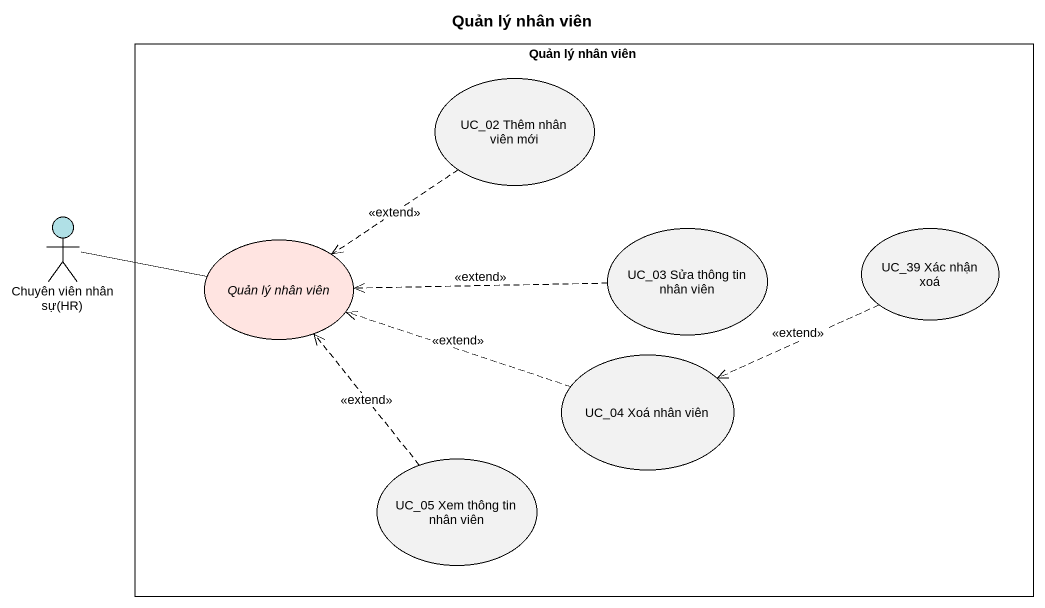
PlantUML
@startuml
title Quản lý nhân viên
rectangle "Quản lý nhân viên" as Quản_lý_nhân_viên {
  usecase "UC_02 Thêm nhân viên mới" as UC_02_Thêm_nhân_viên_mới
  usecase "Quản lý nhân viên" as Quản_lý_nhân_viên_2 #FFE4E1
  usecase "UC_03 Sửa thông tin nhân viên" as UC_03_Sửa_thông_tin_nhân
  usecase "UC_39 Xác nhận xoá" as UC_39_Xác_nhận_xoá
  usecase "UC_04 Xoá nhân viên" as UC_04_Xoá_nhân_viên
  usecase "UC_05 Xem thông tin nhân viên" as UC_05_Xem_thông_tin_nhân
}
actor "Chuyên viên nhân sự(HR)" as Chuyên_viên_nhân_sự_HR #B0E0E6
UC_02_Thêm_nhân_viên_mới ..> Quản_lý_nhân_viên_2 : <<extend>>
Chuyên_viên_nhân_sự_HR -right- Quản_lý_nhân_viên_2
UC_03_Sửa_thông_tin_nhân .left.> Quản_lý_nhân_viên_2 : <<extend>>
UC_39_Xác_nhận_xoá .left.> UC_04_Xoá_nhân_viên : <<extend>>
UC_04_Xoá_nhân_viên .left.> Quản_lý_nhân_viên_2 : <<extend>>
UC_05_Xem_thông_tin_nhân .up.> Quản_lý_nhân_viên_2 : <<extend>>
@enduml
